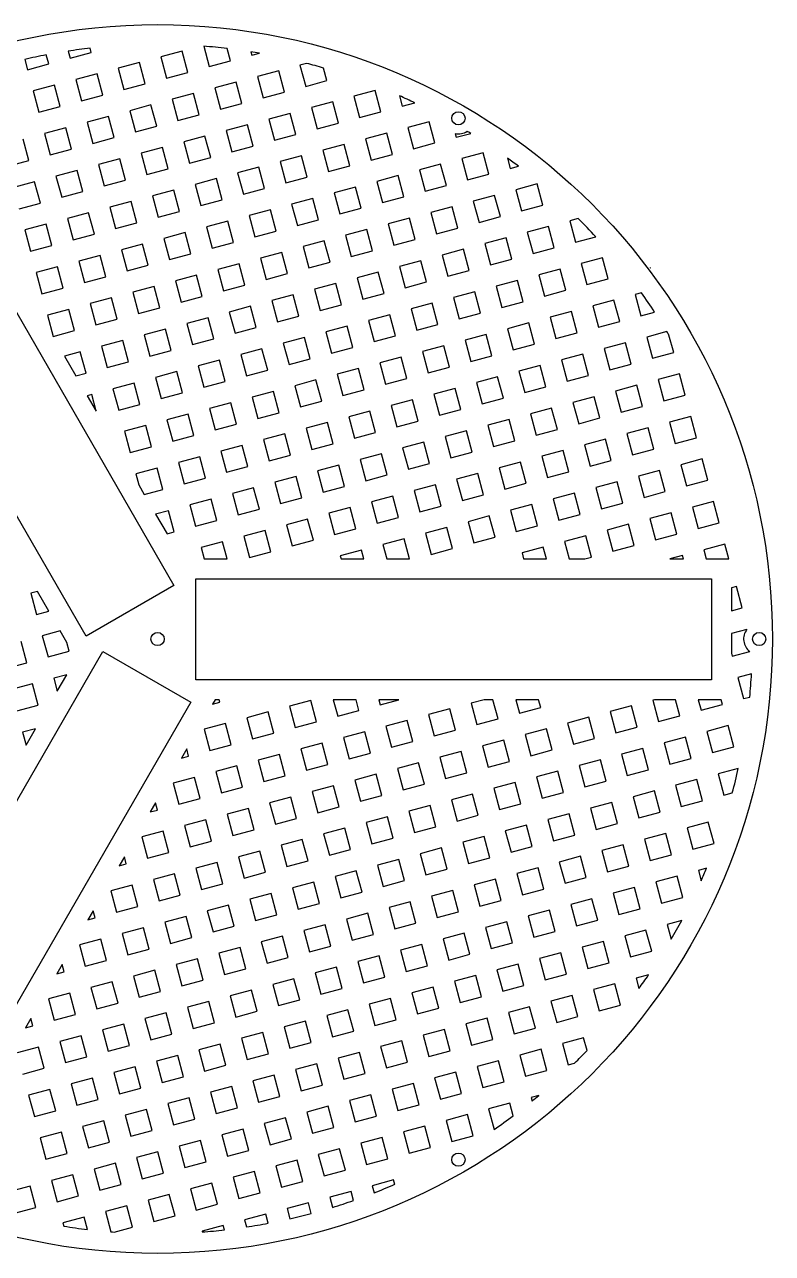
# Model space of a CAD drawing. Header units: millimetres. Extents: x 59 to 338, y 63 to 342.
# Drawn here: x 168.7 to 338.4, y 62.5 to 341.5 of the extents above; entities that cross this region are included whole.
import ezdxf

# ---------------------------------------------------------------- set-up
doc = ezdxf.new("R2010")
doc.units = ezdxf.units.MM
doc.header["$MEASUREMENT"] = 0

msp = doc.modelspace()

# ---------------------------------------------------------------- linework, layer by layer
for p, q in [((178.56, 335.47), (178.99, 333.85)), ((178.99, 333.85), (183.82, 335.15)), ((183.82, 335.15), (183.56, 336.13)), ((204.43, 335.49), (199.61, 334.2)), ((205.73, 330.66), (204.43, 335.49)), ((209.32, 336.6), (210.56, 331.96)), ((215.39, 333.25), (214.63, 336.08)), ((220.01, 335.34), (220.22, 334.55)), ((220.22, 334.55), (221.96, 335.01)), ((168.71, 333.59), (169.33, 331.26)), ((169.33, 331.26), (174.16, 332.56)), ((174.16, 332.56), (173.61, 334.62)), ((194.78, 332.9), (189.95, 331.61)), ((196.07, 328.08), (194.78, 332.9)), ((199.61, 334.2), (200.9, 329.37)), ((210.56, 331.96), (215.39, 333.25)), ((232.66, 332.7), (231.17, 332.3)), ((231.17, 332.3), (232.47, 327.47)), ((185.12, 330.32), (180.29, 329.02)), ((186.41, 325.49), (185.12, 330.32)), ((189.95, 331.61), (191.24, 326.78)), ((200.9, 329.37), (205.73, 330.66)), ((226.34, 331.01), (221.51, 329.72)), ((221.51, 329.72), (222.81, 324.89)), ((227.64, 326.18), (226.34, 331.01)), ((237.29, 328.77), (236.52, 331.64)), ((175.46, 327.73), (170.63, 326.43)), ((170.63, 326.43), (171.92, 321.6)), ((176.75, 322.9), (175.46, 327.73)), ((180.29, 329.02), (181.58, 324.19)), ((191.24, 326.78), (196.07, 328.08)), ((216.68, 328.42), (211.85, 327.13)), ((211.85, 327.13), (213.15, 322.3)), ((217.98, 323.59), (216.68, 328.42)), ((232.47, 327.47), (237.29, 328.77)), ((248.25, 326.53), (243.42, 325.23)), ((249.54, 321.7), (248.25, 326.53)), ((181.58, 324.19), (186.41, 325.49)), ((207.02, 325.83), (202.19, 324.54)), ((202.19, 324.54), (203.49, 319.71)), ((208.32, 321), (207.02, 325.83)), ((222.81, 324.89), (227.64, 326.18)), ((238.59, 323.94), (233.76, 322.64)), ((239.88, 319.11), (238.59, 323.94)), ((243.42, 325.23), (244.71, 320.4)), ((253.74, 325.34), (254.37, 322.99)), ((254.37, 322.99), (257.19, 323.75)), ((171.92, 321.6), (176.75, 322.9)), ((197.36, 323.25), (192.53, 321.95)), ((192.53, 321.95), (193.83, 317.12)), ((198.66, 318.42), (197.36, 323.25)), ((203.49, 319.71), (208.32, 321)), ((213.15, 322.3), (217.98, 323.59)), ((228.93, 321.35), (224.1, 320.06)), ((230.22, 316.52), (228.93, 321.35)), ((233.76, 322.64), (235.05, 317.82)), ((244.71, 320.4), (249.54, 321.7)), ((178.05, 318.07), (173.22, 316.78)), ((179.34, 313.24), (178.05, 318.07)), ((187.7, 320.66), (182.87, 319.36)), ((182.87, 319.36), (184.17, 314.53)), ((189, 315.83), (187.7, 320.66)), ((193.83, 317.12), (198.66, 318.42)), ((219.27, 318.76), (214.44, 317.47)), ((220.56, 313.93), (219.27, 318.76)), ((224.1, 320.06), (225.39, 315.23)), ((235.05, 317.82), (239.88, 319.11)), ((260.5, 319.46), (255.67, 318.16)), ((255.67, 318.16), (256.96, 313.33)), ((261.79, 314.63), (260.5, 319.46)), ((144.06, 315.52), (202.58, 214.15)), ((169.68, 310.65), (168.39, 315.48)), ((173.22, 316.78), (174.51, 311.95)), ((184.17, 314.53), (189, 315.83)), ((209.61, 316.17), (204.78, 314.88)), ((210.91, 311.34), (209.61, 316.17)), ((214.44, 317.47), (215.73, 312.64)), ((225.39, 315.23), (230.22, 316.52)), ((250.84, 316.87), (246.01, 315.57)), ((246.01, 315.57), (247.3, 310.74)), ((252.13, 312.04), (250.84, 316.87)), ((266.4, 316.75), (266.62, 315.92)), ((266.62, 315.92), (269.9, 316.8)), ((174.51, 311.95), (179.34, 313.24)), ((199.95, 313.59), (195.12, 312.29)), ((201.25, 308.76), (199.95, 313.59)), ((204.78, 314.88), (206.08, 310.05)), ((215.73, 312.64), (220.56, 313.93)), ((241.18, 314.28), (236.35, 312.99)), ((236.35, 312.99), (237.64, 308.16)), ((242.47, 309.45), (241.18, 314.28)), ((256.96, 313.33), (261.79, 314.63)), ((164.85, 309.36), (169.68, 310.65)), ((190.29, 311), (185.46, 309.7)), ((185.46, 309.7), (186.76, 304.87)), ((191.59, 306.17), (190.29, 311)), ((195.12, 312.29), (196.42, 307.46)), ((206.08, 310.05), (210.91, 311.34)), ((231.52, 311.69), (226.69, 310.4)), ((226.69, 310.4), (227.98, 305.57)), ((232.81, 306.86), (231.52, 311.69)), ((247.3, 310.74), (252.13, 312.04)), ((263.08, 309.8), (258.25, 308.5)), ((264.38, 304.97), (263.08, 309.8)), ((272.74, 312.39), (267.91, 311.09)), ((267.91, 311.09), (269.21, 306.26)), ((274.04, 307.56), (272.74, 312.39)), ((278.24, 311.2), (278.87, 308.85)), ((180.63, 308.41), (175.8, 307.12)), ((175.8, 307.12), (177.1, 302.29)), ((181.93, 303.58), (180.63, 308.41)), ((196.42, 307.46), (201.25, 308.76)), ((221.86, 309.1), (217.03, 307.81)), ((217.03, 307.81), (218.32, 302.98)), ((223.15, 304.27), (221.86, 309.1)), ((237.64, 308.16), (242.47, 309.45)), ((253.42, 307.21), (248.6, 305.91)), ((254.72, 302.38), (253.42, 307.21)), ((258.25, 308.5), (259.55, 303.67)), ((269.21, 306.26), (274.04, 307.56)), ((278.87, 308.85), (280.72, 309.35)), ((170.97, 305.82), (166.14, 304.53)), ((172.27, 300.99), (170.97, 305.82)), ((186.76, 304.87), (191.59, 306.17)), ((212.2, 306.52), (207.37, 305.22)), ((207.37, 305.22), (208.66, 300.39)), ((213.49, 301.69), (212.2, 306.52)), ((218.32, 302.98), (223.15, 304.27)), ((227.98, 305.57), (232.81, 306.86)), ((243.77, 304.62), (238.94, 303.33)), ((245.06, 299.79), (243.77, 304.62)), ((248.6, 305.91), (249.89, 301.08)), ((259.55, 303.67), (264.38, 304.97)), ((284.99, 305.31), (280.16, 304.02)), ((286.28, 300.48), (284.99, 305.31)), ((182.66, 202.65), (124.14, 304.02)), ((177.1, 302.29), (181.93, 303.58)), ((192.88, 301.34), (188.05, 300.04)), ((194.17, 296.51), (192.88, 301.34)), ((202.54, 303.93), (197.71, 302.63)), ((197.71, 302.63), (199, 297.8)), ((203.83, 299.1), (202.54, 303.93)), ((208.66, 300.39), (213.49, 301.69)), ((234.11, 302.03), (229.28, 300.74)), ((235.4, 297.2), (234.11, 302.03)), ((238.94, 303.33), (240.23, 298.5)), ((249.89, 301.08), (254.72, 302.38)), ((275.33, 302.73), (270.5, 301.43)), ((270.5, 301.43), (271.8, 296.6)), ((276.63, 297.9), (275.33, 302.73)), ((280.16, 304.02), (281.46, 299.19)), ((167.44, 299.7), (172.27, 300.99)), ((183.22, 298.75), (178.39, 297.46)), ((184.52, 293.92), (183.22, 298.75)), ((188.05, 300.04), (189.35, 295.22)), ((199, 297.8), (203.83, 299.1)), ((224.45, 299.44), (219.62, 298.15)), ((225.74, 294.61), (224.45, 299.44)), ((229.28, 300.74), (230.57, 295.91)), ((240.23, 298.5), (245.06, 299.79)), ((265.67, 300.14), (260.84, 298.84)), ((260.84, 298.84), (262.14, 294.01)), ((266.97, 295.31), (265.67, 300.14)), ((281.46, 299.19), (286.28, 300.48)), ((173.56, 296.16), (168.73, 294.87)), ((174.86, 291.33), (173.56, 296.16)), ((178.39, 297.46), (179.69, 292.63)), ((189.35, 295.22), (194.17, 296.51)), ((214.79, 296.86), (209.96, 295.56)), ((216.08, 292.03), (214.79, 296.86)), ((219.62, 298.15), (220.91, 293.32)), ((230.57, 295.91), (235.4, 297.2)), ((256.01, 297.55), (251.18, 296.26)), ((251.18, 296.26), (252.48, 291.43)), ((257.31, 292.72), (256.01, 297.55)), ((271.8, 296.6), (276.63, 297.9)), ((294.32, 297.46), (292.41, 296.95)), ((292.41, 296.95), (293.7, 292.12)), ((168.73, 294.87), (170.03, 290.04)), ((179.69, 292.63), (184.52, 293.92)), ((205.13, 294.27), (200.3, 292.97)), ((200.3, 292.97), (201.59, 288.14)), ((206.42, 289.44), (205.13, 294.27)), ((209.96, 295.56), (211.25, 290.73)), ((220.91, 293.32), (225.74, 294.61)), ((246.35, 294.96), (241.52, 293.67)), ((241.52, 293.67), (242.82, 288.84)), ((247.65, 290.13), (246.35, 294.96)), ((262.14, 294.01), (266.97, 295.31)), ((277.92, 293.07), (273.09, 291.77)), ((279.21, 288.24), (277.92, 293.07)), ((287.58, 295.65), (282.75, 294.36)), ((282.75, 294.36), (284.04, 289.53)), ((288.87, 290.83), (287.58, 295.65)), ((293.7, 292.12), (298.27, 293.34)), ((170.03, 290.04), (174.86, 291.33)), ((195.47, 291.68), (190.64, 290.39)), ((190.64, 290.39), (191.93, 285.56)), ((196.76, 286.85), (195.47, 291.68)), ((211.25, 290.73), (216.08, 292.03)), ((236.69, 292.37), (231.86, 291.08)), ((231.86, 291.08), (233.16, 286.25)), ((237.99, 287.54), (236.69, 292.37)), ((252.48, 291.43), (257.31, 292.72)), ((268.26, 290.48), (263.43, 289.18)), ((269.55, 285.65), (268.26, 290.48)), ((273.09, 291.77), (274.38, 286.94)), ((284.04, 289.53), (288.87, 290.83)), ((185.81, 289.09), (180.98, 287.8)), ((180.98, 287.8), (182.27, 282.97)), ((187.1, 284.26), (185.81, 289.09)), ((201.59, 288.14), (206.42, 289.44)), ((227.04, 289.78), (222.21, 288.49)), ((222.21, 288.49), (223.5, 283.66)), ((228.33, 284.96), (227.04, 289.78)), ((233.16, 286.25), (237.99, 287.54)), ((242.82, 288.84), (247.65, 290.13)), ((258.6, 287.89), (253.77, 286.6)), ((259.9, 283.06), (258.6, 287.89)), ((263.43, 289.18), (264.72, 284.35)), ((274.38, 286.94), (279.21, 288.24)), ((299.83, 288.58), (295, 287.29)), ((301.12, 283.75), (299.83, 288.58)), ((176.15, 286.5), (171.32, 285.21)), ((171.32, 285.21), (172.62, 280.38)), ((177.44, 281.67), (176.15, 286.5)), ((191.93, 285.56), (196.76, 286.85)), ((207.72, 284.61), (202.89, 283.31)), ((209.01, 279.78), (207.72, 284.61)), ((217.38, 287.2), (212.55, 285.9)), ((212.55, 285.9), (213.84, 281.07)), ((218.67, 282.37), (217.38, 287.2)), ((223.5, 283.66), (228.33, 284.96)), ((248.94, 285.3), (244.11, 284.01)), ((250.24, 280.47), (248.94, 285.3)), ((253.77, 286.6), (255.07, 281.77)), ((264.72, 284.35), (269.55, 285.65)), ((290.17, 286), (285.34, 284.7)), ((285.34, 284.7), (286.63, 279.87)), ((291.46, 281.17), (290.17, 286)), ((295, 287.29), (296.29, 282.46)), ((310.63, 286.3), (310.78, 286.34)), ((182.27, 282.97), (187.1, 284.26)), ((198.06, 282.02), (193.23, 280.73)), ((199.35, 277.19), (198.06, 282.02)), ((202.89, 283.31), (204.18, 278.48)), ((213.84, 281.07), (218.67, 282.37)), ((239.28, 282.71), (234.45, 281.42)), ((240.58, 277.88), (239.28, 282.71)), ((244.11, 284.01), (245.41, 279.18)), ((255.07, 281.77), (259.9, 283.06)), ((280.51, 283.41), (275.68, 282.11)), ((275.68, 282.11), (276.97, 277.28)), ((281.8, 278.58), (280.51, 283.41)), ((296.29, 282.46), (301.12, 283.75)), ((172.62, 280.38), (177.44, 281.67)), ((188.4, 279.43), (183.57, 278.14)), ((189.69, 274.6), (188.4, 279.43)), ((193.23, 280.73), (194.52, 275.9)), ((204.18, 278.48), (209.01, 279.78)), ((229.62, 280.13), (224.79, 278.83)), ((230.92, 275.3), (229.62, 280.13)), ((234.45, 281.42), (235.75, 276.59)), ((245.41, 279.18), (250.24, 280.47)), ((270.85, 280.82), (266.02, 279.53)), ((266.02, 279.53), (267.31, 274.7)), ((272.14, 275.99), (270.85, 280.82)), ((286.63, 279.87), (291.46, 281.17)), ((308.63, 280.59), (307.24, 280.22)), ((307.24, 280.22), (308.54, 275.39)), ((178.74, 276.84), (173.91, 275.55)), ((180.03, 272.01), (178.74, 276.84)), ((183.57, 278.14), (184.86, 273.31)), ((194.52, 275.9), (199.35, 277.19)), ((219.96, 277.54), (215.13, 276.24)), ((215.13, 276.24), (216.43, 271.41)), ((221.26, 272.71), (219.96, 277.54)), ((224.79, 278.83), (226.09, 274)), ((235.75, 276.59), (240.58, 277.88)), ((261.19, 278.23), (256.36, 276.94)), ((256.36, 276.94), (257.65, 272.11)), ((262.48, 273.4), (261.19, 278.23)), ((276.97, 277.28), (281.8, 278.58)), ((292.76, 276.34), (287.93, 275.04)), ((294.05, 271.51), (292.76, 276.34)), ((302.41, 278.92), (297.58, 277.63)), ((297.58, 277.63), (298.88, 272.8)), ((303.71, 274.09), (302.41, 278.92)), ((308.54, 275.39), (311.63, 276.22)), ((173.91, 275.55), (175.2, 270.72)), ((184.86, 273.31), (189.69, 274.6)), ((210.3, 274.95), (205.48, 273.66)), ((205.48, 273.66), (206.77, 268.83)), ((211.6, 270.12), (210.3, 274.95)), ((226.09, 274), (230.92, 275.3)), ((251.53, 275.64), (246.7, 274.35)), ((246.7, 274.35), (247.99, 269.52)), ((252.82, 270.81), (251.53, 275.64)), ((267.31, 274.7), (272.14, 275.99)), ((283.1, 273.75), (278.27, 272.45)), ((284.39, 268.92), (283.1, 273.75)), ((287.93, 275.04), (289.22, 270.21)), ((298.88, 272.8), (303.71, 274.09)), ((175.2, 270.72), (180.03, 272.01)), ((200.65, 272.36), (195.82, 271.07)), ((195.82, 271.07), (197.11, 266.24)), ((201.94, 267.53), (200.65, 272.36)), ((216.43, 271.41), (221.26, 272.71)), ((241.87, 273.05), (237.04, 271.76)), ((237.04, 271.76), (238.34, 266.93)), ((243.16, 268.22), (241.87, 273.05)), ((247.99, 269.52), (252.82, 270.81)), ((257.65, 272.11), (262.48, 273.4)), ((273.44, 271.16), (268.61, 269.87)), ((274.73, 266.33), (273.44, 271.16)), ((278.27, 272.45), (279.56, 267.62)), ((289.22, 270.21), (294.05, 271.51)), ((314.42, 271.79), (309.83, 270.56)), ((315.96, 267.02), (314.89, 271.01)), ((190.99, 269.77), (186.16, 268.48)), ((186.16, 268.48), (187.45, 263.65)), ((192.28, 264.94), (190.99, 269.77)), ((206.77, 268.83), (211.6, 270.12)), ((222.55, 267.88), (217.72, 266.58)), ((223.85, 263.05), (222.55, 267.88)), ((232.21, 270.47), (227.38, 269.17)), ((227.38, 269.17), (228.68, 264.34)), ((233.51, 265.64), (232.21, 270.47)), ((238.34, 266.93), (243.16, 268.22)), ((263.78, 268.57), (258.95, 267.28)), ((265.07, 263.74), (263.78, 268.57)), ((268.61, 269.87), (269.9, 265.04)), ((279.56, 267.62), (284.39, 268.92)), ((305, 269.27), (300.17, 267.97)), ((300.17, 267.97), (301.47, 263.14)), ((306.3, 264.44), (305, 269.27)), ((309.83, 270.56), (311.13, 265.73)), ((181.33, 267.18), (177.72, 266.22)), ((177.72, 266.22), (180.31, 261.73)), ((182.62, 262.36), (181.33, 267.18)), ((197.11, 266.24), (201.94, 267.53)), ((212.89, 265.29), (208.06, 264)), ((214.19, 260.46), (212.89, 265.29)), ((217.72, 266.58), (219.02, 261.75)), ((228.68, 264.34), (233.51, 265.64)), ((254.12, 265.98), (249.29, 264.69)), ((255.41, 261.15), (254.12, 265.98)), ((258.95, 267.28), (260.24, 262.45)), ((269.9, 265.04), (274.73, 266.33)), ((295.34, 266.68), (290.51, 265.38)), ((290.51, 265.38), (291.81, 260.55)), ((296.64, 261.85), (295.34, 266.68)), ((311.13, 265.73), (315.96, 267.02)), ((180.31, 261.73), (182.62, 262.36)), ((187.45, 263.65), (192.28, 264.94)), ((203.23, 262.7), (198.4, 261.41)), ((204.53, 257.87), (203.23, 262.7)), ((208.06, 264), (209.36, 259.17)), ((219.02, 261.75), (223.85, 263.05)), ((244.46, 263.4), (239.63, 262.1)), ((245.75, 258.57), (244.46, 263.4)), ((249.29, 264.69), (250.58, 259.86)), ((260.24, 262.45), (265.07, 263.74)), ((285.68, 264.09), (280.85, 262.79)), ((280.85, 262.79), (282.15, 257.97)), ((286.98, 259.26), (285.68, 264.09)), ((301.47, 263.14), (306.3, 264.44)), ((193.57, 260.11), (188.74, 258.82)), ((194.87, 255.28), (193.57, 260.11)), ((198.4, 261.41), (199.7, 256.58)), ((209.36, 259.17), (214.19, 260.46)), ((234.8, 260.81), (229.97, 259.51)), ((229.97, 259.51), (231.26, 254.68)), ((236.09, 255.98), (234.8, 260.81)), ((239.63, 262.1), (240.92, 257.27)), ((250.58, 259.86), (255.41, 261.15)), ((276.02, 261.5), (271.2, 260.21)), ((271.2, 260.21), (272.49, 255.38)), ((277.32, 256.67), (276.02, 261.5)), ((291.81, 260.55), (296.64, 261.85)), ((307.59, 259.61), (302.76, 258.31)), ((308.88, 254.78), (307.59, 259.61)), ((317.25, 262.19), (312.42, 260.9)), ((312.42, 260.9), (313.71, 256.07)), ((318.54, 257.36), (317.25, 262.19)), ((183.92, 257.53), (182.89, 257.25)), ((182.89, 257.25), (184.94, 253.71)), ((184.94, 253.71), (183.92, 257.53)), ((188.74, 258.82), (190.04, 253.99)), ((199.7, 256.58), (204.53, 257.87)), ((225.14, 258.22), (220.31, 256.92)), ((220.31, 256.92), (221.6, 252.1)), ((226.43, 253.39), (225.14, 258.22)), ((240.92, 257.27), (245.75, 258.57)), ((266.37, 258.91), (261.54, 257.62)), ((261.54, 257.62), (262.83, 252.79)), ((267.66, 254.08), (266.37, 258.91)), ((282.15, 257.97), (286.98, 259.26)), ((297.93, 257.02), (293.1, 255.72)), ((299.23, 252.19), (297.93, 257.02)), ((302.76, 258.31), (304.06, 253.48)), ((313.71, 256.07), (318.54, 257.36)), ((190.04, 253.99), (194.87, 255.28)), ((215.48, 255.63), (210.65, 254.34)), ((210.65, 254.34), (211.95, 249.51)), ((216.78, 250.8), (215.48, 255.63)), ((231.26, 254.68), (236.09, 255.98)), ((256.71, 256.32), (251.88, 255.03)), ((251.88, 255.03), (253.17, 250.2)), ((258, 251.49), (256.71, 256.32)), ((262.83, 252.79), (267.66, 254.08)), ((272.49, 255.38), (277.32, 256.67)), ((288.27, 254.43), (283.44, 253.14)), ((289.57, 249.6), (288.27, 254.43)), ((293.1, 255.72), (294.4, 250.89)), ((304.06, 253.48), (308.88, 254.78)), ((205.82, 253.04), (200.99, 251.75)), ((200.99, 251.75), (202.29, 246.92)), ((207.12, 248.21), (205.82, 253.04)), ((221.6, 252.1), (226.43, 253.39)), ((237.39, 251.15), (232.56, 249.85)), ((238.68, 246.32), (237.39, 251.15)), ((247.05, 253.74), (242.22, 252.44)), ((242.22, 252.44), (243.51, 247.61)), ((248.34, 248.91), (247.05, 253.74)), ((253.17, 250.2), (258, 251.49)), ((278.61, 251.84), (273.78, 250.55)), ((279.91, 247.01), (278.61, 251.84)), ((283.44, 253.14), (284.74, 248.31)), ((294.4, 250.89), (299.23, 252.19)), ((319.84, 252.53), (315.01, 251.24)), ((315.01, 251.24), (316.3, 246.41)), ((321.13, 247.71), (319.84, 252.53)), ((196.16, 250.45), (191.33, 249.16)), ((191.33, 249.16), (192.63, 244.33)), ((197.46, 245.62), (196.16, 250.45)), ((211.95, 249.51), (216.78, 250.8)), ((227.73, 248.56), (222.9, 247.27)), ((229.02, 243.73), (227.73, 248.56)), ((232.56, 249.85), (233.85, 245.02)), ((243.51, 247.61), (248.34, 248.91)), ((268.95, 249.25), (264.12, 247.96)), ((270.25, 244.42), (268.95, 249.25)), ((273.78, 250.55), (275.08, 245.72)), ((284.74, 248.31), (289.57, 249.6)), ((310.18, 249.95), (305.35, 248.65)), ((305.35, 248.65), (306.64, 243.82)), ((311.47, 245.12), (310.18, 249.95)), ((192.63, 244.33), (197.46, 245.62)), ((202.29, 246.92), (207.12, 248.21)), ((218.07, 245.97), (213.24, 244.68)), ((219.36, 241.14), (218.07, 245.97)), ((222.9, 247.27), (224.19, 242.44)), ((233.85, 245.02), (238.68, 246.32)), ((259.29, 246.66), (254.46, 245.37)), ((260.59, 241.84), (259.29, 246.66)), ((264.12, 247.96), (265.42, 243.13)), ((275.08, 245.72), (279.91, 247.01)), ((300.52, 247.36), (295.69, 246.06)), ((295.69, 246.06), (296.98, 241.23)), ((301.81, 242.53), (300.52, 247.36)), ((316.3, 246.41), (321.13, 247.71)), ((208.41, 243.38), (203.58, 242.09)), ((209.7, 238.55), (208.41, 243.38)), ((213.24, 244.68), (214.53, 239.85)), ((224.19, 242.44), (229.02, 243.73)), ((249.64, 244.08), (244.81, 242.78)), ((244.81, 242.78), (246.1, 237.95)), ((250.93, 239.25), (249.64, 244.08)), ((254.46, 245.37), (255.76, 240.54)), ((265.42, 243.13), (270.25, 244.42)), ((290.86, 244.77), (286.03, 243.48)), ((286.03, 243.48), (287.32, 238.65)), ((292.15, 239.94), (290.86, 244.77)), ((306.64, 243.82), (311.47, 245.12)), ((322.43, 242.88), (317.6, 241.58)), ((323.72, 238.05), (322.43, 242.88)), ((198.75, 240.8), (193.92, 239.5)), ((200.04, 235.97), (198.75, 240.8)), ((203.58, 242.09), (204.87, 237.26)), ((214.53, 239.85), (219.36, 241.14)), ((239.98, 241.49), (235.15, 240.19)), ((235.15, 240.19), (236.44, 235.36)), ((241.27, 236.66), (239.98, 241.49)), ((255.76, 240.54), (260.59, 241.84)), ((281.2, 242.18), (276.37, 240.89)), ((276.37, 240.89), (277.67, 236.06)), ((282.5, 237.35), (281.2, 242.18)), ((287.32, 238.65), (292.15, 239.94)), ((296.98, 241.23), (301.81, 242.53)), ((312.77, 240.29), (307.94, 238.99)), ((314.06, 235.46), (312.77, 240.29)), ((317.6, 241.58), (318.89, 236.75)), ((193.92, 239.5), (194.6, 236.98)), ((204.87, 237.26), (209.7, 238.55)), ((230.32, 238.9), (225.49, 237.61)), ((225.49, 237.61), (226.78, 232.78)), ((231.61, 234.07), (230.32, 238.9)), ((246.1, 237.95), (250.93, 239.25)), ((271.54, 239.59), (266.71, 238.3)), ((266.71, 238.3), (268.01, 233.47)), ((272.84, 234.76), (271.54, 239.59)), ((277.67, 236.06), (282.5, 237.35)), ((303.11, 237.7), (298.28, 236.41)), ((304.4, 232.87), (303.11, 237.7)), ((307.94, 238.99), (309.23, 234.16)), ((318.89, 236.75), (323.72, 238.05)), ((194.6, 236.98), (195.83, 234.84)), ((195.83, 234.84), (200.04, 235.97)), ((220.66, 236.31), (215.83, 235.02)), ((215.83, 235.02), (217.12, 230.19)), ((221.95, 231.48), (220.66, 236.31)), ((236.44, 235.36), (241.27, 236.66)), ((252.22, 234.42), (247.39, 233.12)), ((253.52, 229.59), (252.22, 234.42)), ((261.88, 237.01), (257.05, 235.71)), ((257.05, 235.71), (258.35, 230.88)), ((263.18, 232.18), (261.88, 237.01)), ((268.01, 233.47), (272.84, 234.76)), ((293.45, 235.11), (288.62, 233.82)), ((294.74, 230.28), (293.45, 235.11)), ((298.28, 236.41), (299.57, 231.58)), ((309.23, 234.16), (314.06, 235.46)), ((211, 233.72), (206.17, 232.43)), ((206.17, 232.43), (207.46, 227.6)), ((212.29, 228.89), (211, 233.72)), ((226.78, 232.78), (231.61, 234.07)), ((242.56, 231.83), (237.73, 230.54)), ((243.86, 227), (242.56, 231.83)), ((247.39, 233.12), (248.69, 228.29)), ((258.35, 230.88), (263.18, 232.18)), ((283.79, 232.52), (278.96, 231.23)), ((285.08, 227.69), (283.79, 232.52)), ((288.62, 233.82), (289.91, 228.99)), ((299.57, 231.58), (304.4, 232.87)), ((325.01, 233.22), (320.19, 231.92)), ((320.19, 231.92), (321.48, 227.09)), ((326.31, 228.39), (325.01, 233.22)), ((201.34, 231.14), (198.42, 230.35)), ((198.42, 230.35), (201.01, 225.87)), ((202.63, 226.31), (201.34, 231.14)), ((207.46, 227.6), (212.29, 228.89)), ((217.12, 230.19), (221.95, 231.48)), ((232.9, 229.24), (228.08, 227.95)), ((234.2, 224.41), (232.9, 229.24)), ((237.73, 230.54), (239.03, 225.71)), ((248.69, 228.29), (253.52, 229.59)), ((274.13, 229.93), (269.3, 228.64)), ((275.42, 225.11), (274.13, 229.93)), ((278.96, 231.23), (280.25, 226.4)), ((289.91, 228.99), (294.74, 230.28)), ((315.36, 230.63), (310.53, 229.33)), ((310.53, 229.33), (311.82, 224.5)), ((316.65, 225.8), (315.36, 230.63)), ((201.01, 225.87), (202.63, 226.31)), ((223.25, 226.65), (218.42, 225.36)), ((224.54, 221.82), (223.25, 226.65)), ((228.08, 227.95), (229.37, 223.12)), ((239.03, 225.71), (243.86, 227)), ((264.47, 227.35), (259.64, 226.05)), ((259.64, 226.05), (260.94, 221.22)), ((265.76, 222.52), (264.47, 227.35)), ((269.3, 228.64), (270.59, 223.81)), ((280.25, 226.4), (285.08, 227.69)), ((305.7, 228.04), (300.87, 226.75)), ((300.87, 226.75), (302.16, 221.92)), ((306.99, 223.21), (305.7, 228.04)), ((321.48, 227.09), (326.31, 228.39)), ((213.59, 224.06), (208.76, 222.77)), ((214.62, 220.2), (213.59, 224.06)), ((218.42, 225.36), (219.71, 220.53)), ((229.37, 223.12), (234.2, 224.41)), ((254.81, 224.76), (249.98, 223.46)), ((249.98, 223.46), (250.86, 220.2)), ((256.03, 220.2), (254.81, 224.76)), ((270.59, 223.81), (275.42, 225.11)), ((296.04, 225.45), (291.21, 224.16)), ((291.21, 224.16), (292.27, 220.2)), ((297.33, 220.62), (296.04, 225.45)), ((302.16, 221.92), (306.99, 223.21)), ((311.82, 224.5), (316.65, 225.8)), ((327.6, 223.56), (322.77, 222.26)), ((328.5, 220.2), (327.6, 223.56)), ((208.76, 222.77), (209.44, 220.2)), ((219.71, 220.53), (224.54, 221.82)), ((245.15, 222.17), (240.32, 220.88)), ((240.32, 220.88), (240.5, 220.2)), ((245.68, 220.2), (245.15, 222.17)), ((260.94, 221.22), (265.76, 222.52)), ((286.38, 222.86), (281.55, 221.57)), ((281.55, 221.57), (281.91, 220.2)), ((287.09, 220.2), (286.38, 222.86)), ((295.77, 220.2), (297.33, 220.62)), ((317.94, 220.97), (315.09, 220.2)), ((318.15, 220.2), (317.94, 220.97)), ((322.77, 222.26), (323.32, 220.2)), ((209.44, 220.2), (214.62, 220.2)), ((240.5, 220.2), (245.68, 220.2)), ((250.86, 220.2), (256.03, 220.2)), ((281.91, 220.2), (287.09, 220.2)), ((292.27, 220.2), (295.77, 220.2)), ((315.09, 220.2), (318.15, 220.2)), ((323.32, 220.2), (328.5, 220.2)), ((207.52, 215.7), (324.57, 215.7)), ((207.52, 192.7), (207.52, 215.7)), ((324.57, 215.7), (324.57, 192.7)), ((171.6, 212.81), (170.12, 212.42)), ((170.12, 212.42), (171.41, 207.59)), ((174.19, 208.33), (171.6, 212.81)), ((202.58, 214.15), (182.66, 202.65)), ((330.19, 213.9), (329.07, 213.6)), ((329.07, 213.6), (329.07, 208.42)), ((331.49, 209.07), (330.19, 213.9)), ((171.41, 207.59), (174.19, 208.33)), ((329.07, 208.42), (331.49, 209.07)), ((176.78, 203.85), (172.71, 202.76)), ((178.3, 201.21), (176.78, 203.85)), ((332.58, 204.19), (329.07, 203.24)), ((169.17, 196.63), (167.88, 201.46)), ((172.71, 202.76), (174, 197.93)), ((178.83, 199.22), (178.3, 201.21)), ((329.07, 203.24), (329.07, 198.78)), ((127.95, 97.79), (186.47, 199.15)), ((174, 197.93), (178.83, 199.22)), ((186.47, 199.15), (206.39, 187.65)), ((329.07, 198.78), (329.24, 198.11)), ((329.24, 198.11), (333.24, 199.19)), ((164.34, 195.34), (169.17, 196.63)), ((178.24, 193.89), (175.3, 193.1)), ((175.3, 193.1), (176.08, 190.16)), ((176.08, 190.16), (178.24, 193.89)), ((324.57, 192.7), (207.52, 192.7)), ((333.63, 194.11), (330.54, 193.29)), ((330.54, 193.29), (331.83, 188.46)), ((170.47, 191.81), (165.64, 190.51)), ((171.76, 186.98), (170.47, 191.81)), ((206.39, 187.65), (147.87, 86.29)), ((166.93, 185.68), (171.76, 186.98)), ((211.9, 188.2), (211.34, 187.23)), ((211.34, 187.23), (212.99, 187.67)), ((212.84, 188.2), (211.9, 188.2)), ((212.99, 187.67), (212.84, 188.2)), ((233.6, 188.02), (228.77, 186.72)), ((234.89, 183.19), (233.6, 188.02)), ((238.72, 188.2), (239.72, 184.48)), ((243.9, 188.2), (238.72, 188.2)), ((244.55, 185.77), (243.9, 188.2)), ((249.08, 188.2), (249.38, 187.07)), ((253.62, 188.2), (249.08, 188.2)), ((249.38, 187.07), (253.62, 188.2)), ((272.94, 188.2), (269.99, 187.42)), ((269.99, 187.42), (271.29, 182.59)), ((274.96, 188.2), (272.94, 188.2)), ((276.12, 183.88), (274.96, 188.2)), ((280.14, 188.2), (280.95, 185.17)), ((285.31, 188.2), (280.14, 188.2)), ((285.78, 186.47), (285.31, 188.2)), ((311.57, 188.2), (311.22, 188.11)), ((311.22, 188.11), (312.51, 183.28)), ((316.37, 188.2), (311.57, 188.2)), ((317.34, 184.57), (316.37, 188.2)), ((321.55, 188.2), (322.17, 185.87)), ((326.72, 188.2), (321.55, 188.2)), ((322.17, 185.87), (327, 187.16)), ((327, 187.16), (326.72, 188.2)), ((331.83, 188.46), (333.21, 188.83)), ((223.94, 185.43), (219.11, 184.13)), ((225.23, 180.6), (223.94, 185.43)), ((228.77, 186.72), (230.06, 181.89)), ((239.72, 184.48), (244.55, 185.77)), ((265.16, 186.12), (260.33, 184.83)), ((260.33, 184.83), (261.63, 180)), ((266.46, 181.29), (265.16, 186.12)), ((280.95, 185.17), (285.78, 186.47)), ((296.73, 184.23), (291.9, 182.93)), ((298.02, 179.4), (296.73, 184.23)), ((306.39, 186.81), (301.56, 185.52)), ((301.56, 185.52), (302.85, 180.69)), ((307.68, 181.99), (306.39, 186.81)), ((312.51, 183.28), (317.34, 184.57)), ((171.16, 181.64), (168.23, 180.85)), ((169.01, 177.91), (171.16, 181.64)), ((214.28, 182.84), (209.45, 181.55)), ((209.45, 181.55), (210.74, 176.72)), ((215.57, 178.01), (214.28, 182.84)), ((219.11, 184.13), (220.4, 179.3)), ((230.06, 181.89), (234.89, 183.19)), ((255.51, 183.53), (250.68, 182.24)), ((250.68, 182.24), (251.97, 177.41)), ((256.8, 178.7), (255.51, 183.53)), ((271.29, 182.59), (276.12, 183.88)), ((287.07, 181.64), (282.24, 180.34)), ((288.37, 176.81), (287.07, 181.64)), ((291.9, 182.93), (293.19, 178.1)), ((302.85, 180.69), (307.68, 181.99)), ((328.3, 182.33), (323.47, 181.04)), ((329.59, 177.5), (328.3, 182.33)), ((168.23, 180.85), (169.01, 177.91)), ((220.4, 179.3), (225.23, 180.6)), ((245.85, 180.94), (241.02, 179.65)), ((241.02, 179.65), (242.31, 174.82)), ((247.14, 176.12), (245.85, 180.94)), ((251.97, 177.41), (256.8, 178.7)), ((261.63, 180), (266.46, 181.29)), ((277.41, 179.05), (272.58, 177.76)), ((278.71, 174.22), (277.41, 179.05)), ((282.24, 180.34), (283.54, 175.51)), ((293.19, 178.1), (298.02, 179.4)), ((318.64, 179.74), (313.81, 178.45)), ((319.93, 174.91), (318.64, 179.74)), ((323.47, 181.04), (324.76, 176.21)), ((205.47, 177.07), (204.27, 174.98)), ((205.91, 175.42), (205.47, 177.07)), ((210.74, 176.72), (215.57, 178.01)), ((236.19, 178.36), (231.36, 177.06)), ((231.36, 177.06), (232.65, 172.23)), ((237.48, 173.53), (236.19, 178.36)), ((242.31, 174.82), (247.14, 176.12)), ((267.75, 176.46), (262.92, 175.17)), ((269.05, 171.63), (267.75, 176.46)), ((272.58, 177.76), (273.88, 172.93)), ((283.54, 175.51), (288.37, 176.81)), ((308.98, 177.16), (304.15, 175.86)), ((304.15, 175.86), (305.44, 171.03)), ((310.27, 172.33), (308.98, 177.16)), ((313.81, 178.45), (315.1, 173.62)), ((324.76, 176.21), (329.59, 177.5)), ((204.27, 174.98), (205.91, 175.42)), ((216.87, 173.18), (212.04, 171.89)), ((218.16, 168.35), (216.87, 173.18)), ((226.53, 175.77), (221.7, 174.47)), ((221.7, 174.47), (222.99, 169.64)), ((227.82, 170.94), (226.53, 175.77)), ((232.65, 172.23), (237.48, 173.53)), ((258.09, 173.87), (253.26, 172.58)), ((259.39, 169.04), (258.09, 173.87)), ((262.92, 175.17), (264.22, 170.34)), ((273.88, 172.93), (278.71, 174.22)), ((299.32, 174.57), (294.49, 173.27)), ((294.49, 173.27), (295.78, 168.44)), ((300.61, 169.74), (299.32, 174.57)), ((315.1, 173.62), (319.93, 174.91)), ((207.21, 170.59), (202.38, 169.3)), ((208.5, 165.76), (207.21, 170.59)), ((212.04, 171.89), (213.33, 167.06)), ((222.99, 169.64), (227.82, 170.94)), ((248.43, 171.29), (243.6, 169.99)), ((249.73, 166.46), (248.43, 171.29)), ((253.26, 172.58), (254.56, 167.75)), ((264.22, 170.34), (269.05, 171.63)), ((289.66, 171.98), (284.83, 170.68)), ((284.83, 170.68), (286.12, 165.86)), ((290.95, 167.15), (289.66, 171.98)), ((305.44, 171.03), (310.27, 172.33)), ((330.62, 172.6), (326.05, 171.38)), ((326.05, 171.38), (327.35, 166.55)), ((202.38, 169.3), (203.67, 164.47)), ((213.33, 167.06), (218.16, 168.35)), ((238.77, 168.7), (233.95, 167.4)), ((233.95, 167.4), (235.24, 162.57)), ((240.07, 163.87), (238.77, 168.7)), ((243.6, 169.99), (244.9, 165.16)), ((254.56, 167.75), (259.39, 169.04)), ((280, 169.39), (275.17, 168.1)), ((275.17, 168.1), (276.46, 163.27)), ((281.29, 164.56), (280, 169.39)), ((295.78, 168.44), (300.61, 169.74)), ((311.57, 167.5), (306.74, 166.2)), ((312.86, 162.67), (311.57, 167.5)), ((321.23, 170.08), (316.4, 168.79)), ((316.4, 168.79), (317.69, 163.96)), ((322.52, 165.25), (321.23, 170.08)), ((198.4, 164.82), (197.2, 162.73)), ((198.84, 163.17), (198.4, 164.82)), ((203.67, 164.47), (208.5, 165.76)), ((229.12, 166.11), (224.29, 164.82)), ((224.29, 164.82), (225.58, 159.99)), ((230.41, 161.28), (229.12, 166.11)), ((244.9, 165.16), (249.73, 166.46)), ((270.34, 166.8), (265.51, 165.51)), ((265.51, 165.51), (266.81, 160.68)), ((271.63, 161.97), (270.34, 166.8)), ((286.12, 165.86), (290.95, 167.15)), ((301.91, 164.91), (297.08, 163.61)), ((303.2, 160.08), (301.91, 164.91)), ((306.74, 166.2), (308.03, 161.37)), ((317.69, 163.96), (322.52, 165.25)), ((327.35, 166.55), (329.26, 167.06)), ((197.2, 162.73), (198.84, 163.17)), ((219.46, 163.52), (214.63, 162.23)), ((214.63, 162.23), (215.92, 157.4)), ((220.75, 158.69), (219.46, 163.52)), ((235.24, 162.57), (240.07, 163.87)), ((260.68, 164.21), (255.85, 162.92)), ((255.85, 162.92), (257.15, 158.09)), ((261.98, 159.38), (260.68, 164.21)), ((266.81, 160.68), (271.63, 161.97)), ((276.46, 163.27), (281.29, 164.56)), ((292.25, 162.32), (287.42, 161.03)), ((293.54, 157.49), (292.25, 162.32)), ((297.08, 163.61), (298.37, 158.78)), ((308.03, 161.37), (312.86, 162.67)), ((209.8, 160.93), (204.97, 159.64)), ((204.97, 159.64), (206.26, 154.81)), ((211.09, 156.1), (209.8, 160.93)), ((225.58, 159.99), (230.41, 161.28)), ((241.36, 159.04), (236.53, 157.74)), ((242.66, 154.21), (241.36, 159.04)), ((251.02, 161.63), (246.19, 160.33)), ((246.19, 160.33), (247.49, 155.5)), ((252.32, 156.8), (251.02, 161.63)), ((257.15, 158.09), (261.98, 159.38)), ((282.59, 159.73), (277.76, 158.44)), ((283.88, 154.9), (282.59, 159.73)), ((287.42, 161.03), (288.71, 156.2)), ((298.37, 158.78), (303.2, 160.08)), ((323.81, 160.43), (318.98, 159.13)), ((318.98, 159.13), (320.28, 154.3)), ((325.11, 155.6), (323.81, 160.43)), ((200.14, 158.34), (195.31, 157.05)), ((195.31, 157.05), (196.6, 152.22)), ((201.43, 153.51), (200.14, 158.34)), ((215.92, 157.4), (220.75, 158.69)), ((231.7, 156.45), (226.87, 155.16)), ((233, 151.62), (231.7, 156.45)), ((236.53, 157.74), (237.83, 152.91)), ((247.49, 155.5), (252.32, 156.8)), ((272.93, 157.14), (268.1, 155.85)), ((274.22, 152.31), (272.93, 157.14)), ((277.76, 158.44), (279.05, 153.61)), ((288.71, 156.2), (293.54, 157.49)), ((314.15, 157.84), (309.32, 156.54)), ((309.32, 156.54), (310.62, 151.71)), ((315.45, 153.01), (314.15, 157.84)), ((196.6, 152.22), (201.43, 153.51)), ((206.26, 154.81), (211.09, 156.1)), ((222.04, 153.86), (217.21, 152.57)), ((223.34, 149.03), (222.04, 153.86)), ((226.87, 155.16), (228.17, 150.33)), ((237.83, 152.91), (242.66, 154.21)), ((263.27, 154.56), (258.44, 153.26)), ((264.56, 149.73), (263.27, 154.56)), ((268.1, 155.85), (269.39, 151.02)), ((279.05, 153.61), (283.88, 154.9)), ((304.49, 155.25), (299.67, 153.95)), ((299.67, 153.95), (300.96, 149.13)), ((305.79, 150.42), (304.49, 155.25)), ((320.28, 154.3), (325.11, 155.6)), ((191.33, 152.57), (190.13, 150.49)), ((190.13, 150.49), (191.77, 150.93)), ((191.77, 150.93), (191.33, 152.57)), ((212.39, 151.27), (207.56, 149.98)), ((213.68, 146.44), (212.39, 151.27)), ((217.21, 152.57), (218.51, 147.74)), ((228.17, 150.33), (233, 151.62)), ((253.61, 151.97), (248.78, 150.67)), ((248.78, 150.67), (250.07, 145.84)), ((254.9, 147.14), (253.61, 151.97)), ((258.44, 153.26), (259.73, 148.43)), ((269.39, 151.02), (274.22, 152.31)), ((294.84, 152.66), (290.01, 151.37)), ((290.01, 151.37), (291.3, 146.54)), ((296.13, 147.83), (294.84, 152.66)), ((310.62, 151.71), (315.45, 153.01)), ((202.73, 148.69), (197.9, 147.39)), ((204.02, 143.86), (202.73, 148.69)), ((207.56, 149.98), (208.85, 145.15)), ((218.51, 147.74), (223.34, 149.03)), ((243.95, 149.38), (239.12, 148.08)), ((239.12, 148.08), (240.42, 143.26)), ((245.25, 144.55), (243.95, 149.38)), ((259.73, 148.43), (264.56, 149.73)), ((285.18, 150.07), (280.35, 148.78)), ((280.35, 148.78), (281.64, 143.95)), ((286.47, 145.24), (285.18, 150.07)), ((300.96, 149.13), (305.79, 150.42)), ((316.74, 148.18), (311.91, 146.88)), ((318.04, 143.35), (316.74, 148.18)), ((323.42, 149.97), (321.57, 149.47)), ((321.57, 149.47), (322.2, 147.13)), ((193.07, 146.1), (188.24, 144.8)), ((194.36, 141.27), (193.07, 146.1)), ((197.9, 147.39), (199.19, 142.56)), ((208.85, 145.15), (213.68, 146.44)), ((234.29, 146.79), (229.46, 145.5)), ((229.46, 145.5), (230.76, 140.67)), ((235.59, 141.96), (234.29, 146.79)), ((250.07, 145.84), (254.9, 147.14)), ((275.52, 147.48), (270.69, 146.19)), ((270.69, 146.19), (271.98, 141.36)), ((276.81, 142.65), (275.52, 147.48)), ((281.64, 143.95), (286.47, 145.24)), ((291.3, 146.54), (296.13, 147.83)), ((307.08, 145.59), (302.25, 144.3)), ((308.38, 140.76), (307.08, 145.59)), ((311.91, 146.88), (313.21, 142.05)), ((188.24, 144.8), (189.53, 139.97)), ((199.19, 142.56), (204.02, 143.86)), ((224.63, 144.2), (219.8, 142.91)), ((219.8, 142.91), (221.1, 138.08)), ((225.93, 139.37), (224.63, 144.2)), ((240.42, 143.26), (245.25, 144.55)), ((256.2, 142.31), (251.37, 141.01)), ((257.49, 137.48), (256.2, 142.31)), ((265.86, 144.9), (261.03, 143.6)), ((261.03, 143.6), (262.32, 138.77)), ((267.15, 140.07), (265.86, 144.9)), ((271.98, 141.36), (276.81, 142.65)), ((297.42, 143), (292.59, 141.71)), ((298.72, 138.17), (297.42, 143)), ((302.25, 144.3), (303.55, 139.47)), ((313.21, 142.05), (318.04, 143.35)), ((184.26, 140.32), (183.06, 138.24)), ((184.7, 138.68), (184.26, 140.32)), ((189.53, 139.97), (194.36, 141.27)), ((214.97, 141.61), (210.14, 140.32)), ((210.14, 140.32), (211.44, 135.49)), ((216.27, 136.78), (214.97, 141.61)), ((230.76, 140.67), (235.59, 141.96)), ((246.54, 139.72), (241.71, 138.43)), ((247.83, 134.89), (246.54, 139.72)), ((251.37, 141.01), (252.66, 136.18)), ((262.32, 138.77), (267.15, 140.07)), ((287.76, 140.41), (282.93, 139.12)), ((289.06, 135.58), (287.76, 140.41)), ((292.59, 141.71), (293.89, 136.88)), ((303.55, 139.47), (308.38, 140.76)), ((183.06, 138.24), (184.7, 138.68)), ((205.31, 139.03), (200.48, 137.73)), ((205.31, 139.03), (200.48, 137.73)), ((200.48, 137.73), (201.78, 132.9)), ((200.48, 137.73), (201.78, 132.9)), ((206.61, 134.2), (205.31, 139.03)), ((206.61, 134.2), (205.31, 139.03)), ((211.44, 135.49), (216.27, 136.78)), ((221.1, 138.08), (225.93, 139.37)), ((236.88, 137.13), (232.05, 135.84)), ((238.17, 132.3), (236.88, 137.13)), ((241.71, 138.43), (243, 133.6)), ((252.66, 136.18), (257.49, 137.48)), ((278.11, 137.82), (273.28, 136.53)), ((279.4, 133), (278.11, 137.82)), ((282.93, 139.12), (284.23, 134.29)), ((293.89, 136.88), (298.72, 138.17)), ((317.77, 138.1), (314.5, 137.22)), ((314.5, 137.22), (315.4, 133.87)), ((195.65, 136.44), (190.83, 135.14)), ((190.83, 135.14), (192.12, 130.31)), ((196.95, 131.61), (195.65, 136.44)), ((201.78, 132.9), (206.61, 134.2)), ((201.78, 132.9), (206.61, 134.2)), ((227.22, 134.54), (222.39, 133.25)), ((228.51, 129.71), (227.22, 134.54)), ((232.05, 135.84), (233.34, 131.01)), ((243, 133.6), (247.83, 134.89)), ((268.45, 135.24), (263.62, 133.94)), ((263.62, 133.94), (264.91, 129.11)), ((269.74, 130.41), (268.45, 135.24)), ((273.28, 136.53), (274.57, 131.7)), ((284.23, 134.29), (289.06, 135.58)), ((309.67, 135.93), (304.84, 134.64)), ((304.84, 134.64), (306.14, 129.81)), ((310.97, 131.1), (309.67, 135.93)), ((186, 133.85), (181.17, 132.56)), ((181.17, 132.56), (182.46, 127.73)), ((187.29, 129.02), (186, 133.85)), ((192.12, 130.31), (196.95, 131.61)), ((217.56, 131.96), (212.73, 130.66)), ((218.86, 127.13), (217.56, 131.96)), ((222.39, 133.25), (223.69, 128.42)), ((233.34, 131.01), (238.17, 132.3)), ((258.79, 132.65), (253.96, 131.35)), ((253.96, 131.35), (255.25, 126.52)), ((260.08, 127.82), (258.79, 132.65)), ((274.57, 131.7), (279.4, 133)), ((300.01, 133.34), (295.18, 132.05)), ((295.18, 132.05), (296.48, 127.22)), ((301.31, 128.51), (300.01, 133.34)), ((182.46, 127.73), (187.29, 129.02)), ((207.9, 129.37), (203.07, 128.07)), ((207.9, 129.37), (203.07, 128.07)), ((209.2, 124.54), (207.9, 129.37)), ((209.2, 124.54), (207.9, 129.37)), ((212.73, 130.66), (214.03, 125.83)), ((223.69, 128.42), (228.51, 129.71)), ((249.13, 130.06), (244.3, 128.77)), ((244.3, 128.77), (245.59, 123.94)), ((250.42, 125.23), (249.13, 130.06)), ((264.91, 129.11), (269.74, 130.41)), ((290.35, 130.75), (285.52, 129.46)), ((285.52, 129.46), (286.82, 124.63)), ((291.65, 125.92), (290.35, 130.75)), ((296.48, 127.22), (301.31, 128.51)), ((306.14, 129.81), (310.97, 131.1)), ((177.19, 128.08), (175.99, 125.99)), ((175.99, 125.99), (177.63, 126.43)), ((177.63, 126.43), (177.19, 128.08)), ((198.24, 126.78), (193.41, 125.48)), ((199.54, 121.95), (198.24, 126.78)), ((203.07, 128.07), (204.37, 123.24)), ((203.07, 128.07), (204.37, 123.24)), ((214.03, 125.83), (218.86, 127.13)), ((239.47, 127.47), (234.64, 126.18)), ((234.64, 126.18), (235.93, 121.35)), ((240.76, 122.64), (239.47, 127.47)), ((255.25, 126.52), (260.08, 127.82)), ((271.03, 125.58), (266.2, 124.28)), ((272.33, 120.75), (271.03, 125.58)), ((280.69, 128.17), (275.86, 126.87)), ((275.86, 126.87), (277.16, 122.04)), ((281.99, 123.34), (280.69, 128.17)), ((286.82, 124.63), (291.65, 125.92)), ((310.25, 125.73), (307.43, 124.98)), ((188.58, 124.19), (183.75, 122.9)), ((183.75, 122.9), (185.05, 118.07)), ((189.88, 119.36), (188.58, 124.19)), ((193.41, 125.48), (194.71, 120.65)), ((204.37, 123.24), (209.2, 124.54)), ((204.37, 123.24), (209.2, 124.54)), ((229.81, 124.88), (224.98, 123.59)), ((224.98, 123.59), (226.27, 118.76)), ((231.1, 120.05), (229.81, 124.88)), ((245.59, 123.94), (250.42, 125.23)), ((261.38, 122.99), (256.55, 121.7)), ((262.67, 118.16), (261.38, 122.99)), ((266.2, 124.28), (267.5, 119.45)), ((277.16, 122.04), (281.99, 123.34)), ((302.6, 123.68), (297.77, 122.39)), ((303.89, 118.85), (302.6, 123.68)), ((307.43, 124.98), (308.06, 122.63)), ((178.92, 121.6), (174.09, 120.31)), ((174.09, 120.31), (175.39, 115.48)), ((180.22, 116.77), (178.92, 121.6)), ((194.71, 120.65), (199.54, 121.95)), ((220.15, 122.3), (215.32, 121)), ((215.32, 121), (216.61, 116.17)), ((221.44, 117.47), (220.15, 122.3)), ((226.27, 118.76), (231.1, 120.05)), ((235.93, 121.35), (240.76, 122.64)), ((251.72, 120.4), (246.89, 119.11)), ((253.01, 115.57), (251.72, 120.4)), ((256.55, 121.7), (257.84, 116.87)), ((267.5, 119.45), (272.33, 120.75)), ((292.94, 121.09), (288.11, 119.8)), ((294.24, 116.26), (292.94, 121.09)), ((297.77, 122.39), (299.06, 117.56)), ((185.05, 118.07), (189.88, 119.36)), ((210.49, 119.71), (205.66, 118.41)), ((210.49, 119.71), (205.66, 118.41)), ((205.66, 118.41), (206.96, 113.58)), ((205.66, 118.41), (206.96, 113.58)), ((211.78, 114.88), (210.49, 119.71)), ((211.78, 114.88), (210.49, 119.71)), ((216.61, 116.17), (221.44, 117.47)), ((242.06, 117.81), (237.23, 116.52)), ((243.35, 112.98), (242.06, 117.81)), ((246.89, 119.11), (248.18, 114.28)), ((257.84, 116.87), (262.67, 118.16)), ((283.28, 118.51), (278.45, 117.21)), ((278.45, 117.21), (279.75, 112.38)), ((284.58, 113.68), (283.28, 118.51)), ((288.11, 119.8), (289.41, 114.97)), ((299.06, 117.56), (303.89, 118.85)), ((170.12, 115.83), (168.92, 113.74)), ((170.56, 114.18), (170.12, 115.83)), ((175.39, 115.48), (180.22, 116.77)), ((191.17, 114.53), (186.34, 113.24)), ((192.47, 109.7), (191.17, 114.53)), ((200.83, 117.12), (196, 115.83)), ((200.83, 117.12), (196, 115.83)), ((196, 115.83), (197.3, 111)), ((196, 115.83), (197.3, 111)), ((202.13, 112.29), (200.83, 117.12)), ((202.13, 112.29), (200.83, 117.12)), ((206.96, 113.58), (211.78, 114.88)), ((206.96, 113.58), (211.78, 114.88)), ((232.4, 115.22), (227.57, 113.93)), ((233.69, 110.4), (232.4, 115.22)), ((237.23, 116.52), (238.52, 111.69)), ((248.18, 114.28), (253.01, 115.57)), ((273.62, 115.92), (268.79, 114.62)), ((268.79, 114.62), (270.09, 109.79)), ((274.92, 111.09), (273.62, 115.92)), ((289.41, 114.97), (294.24, 116.26)), ((168.92, 113.74), (170.56, 114.18)), ((181.51, 111.94), (176.68, 110.65)), ((182.81, 107.11), (181.51, 111.94)), ((186.34, 113.24), (187.64, 108.41)), ((197.3, 111), (202.13, 112.29)), ((197.3, 111), (202.13, 112.29)), ((222.74, 112.64), (217.91, 111.34)), ((224.03, 107.81), (222.74, 112.64)), ((227.57, 113.93), (228.86, 109.1)), ((238.52, 111.69), (243.35, 112.98)), ((263.96, 113.33), (259.13, 112.04)), ((259.13, 112.04), (260.43, 107.21)), ((265.26, 108.5), (263.96, 113.33)), ((279.75, 112.38), (284.58, 113.68)), ((171.85, 109.35), (167.02, 108.06)), ((173.15, 104.53), (171.85, 109.35)), ((176.68, 110.65), (177.98, 105.82)), ((187.64, 108.41), (192.47, 109.7)), ((213.08, 110.05), (208.25, 108.75)), ((213.08, 110.05), (208.25, 108.75)), ((214.37, 105.22), (213.08, 110.05)), ((214.37, 105.22), (213.08, 110.05)), ((217.91, 111.34), (219.2, 106.51)), ((228.86, 109.1), (233.69, 110.4)), ((254.3, 110.74), (249.47, 109.45)), ((249.47, 109.45), (250.77, 104.62)), ((255.6, 105.91), (254.3, 110.74)), ((270.09, 109.79), (274.92, 111.09)), ((285.87, 108.85), (281.04, 107.55)), ((287.16, 104.02), (285.87, 108.85)), ((295.53, 111.44), (290.7, 110.14)), ((290.7, 110.14), (291.99, 105.31)), ((296.3, 108.57), (295.53, 111.44)), ((177.98, 105.82), (182.81, 107.11)), ((203.42, 107.46), (198.59, 106.17)), ((203.42, 107.46), (198.59, 106.17)), ((198.59, 106.17), (199.88, 101.34)), ((198.59, 106.17), (199.88, 101.34)), ((204.71, 102.63), (203.42, 107.46)), ((204.71, 102.63), (203.42, 107.46)), ((208.25, 108.75), (209.54, 103.92)), ((208.25, 108.75), (209.54, 103.92)), ((219.2, 106.51), (224.03, 107.81)), ((244.64, 108.15), (239.82, 106.86)), ((239.82, 106.86), (241.11, 102.03)), ((245.94, 103.32), (244.64, 108.15)), ((260.43, 107.21), (265.26, 108.5)), ((276.21, 106.26), (271.38, 104.96)), ((277.5, 101.43), (276.21, 106.26)), ((281.04, 107.55), (282.33, 102.72)), ((168.32, 103.23), (173.15, 104.53)), ((193.76, 104.87), (188.93, 103.58)), ((188.93, 103.58), (190.22, 98.75)), ((195.05, 100.04), (193.76, 104.87)), ((209.54, 103.92), (214.37, 105.22)), ((209.54, 103.92), (214.37, 105.22)), ((234.99, 105.57), (230.16, 104.27)), ((230.16, 104.27), (231.45, 99.44)), ((236.28, 100.74), (234.99, 105.57)), ((241.11, 102.03), (245.94, 103.32)), ((250.77, 104.62), (255.6, 105.91)), ((266.55, 103.67), (261.72, 102.38)), ((267.85, 98.84), (266.55, 103.67)), ((271.38, 104.96), (272.68, 100.14)), ((282.33, 102.72), (287.16, 104.02)), ((291.99, 105.31), (293.47, 105.71)), ((184.1, 102.28), (179.27, 100.99)), ((179.27, 100.99), (180.57, 96.16)), ((185.4, 97.45), (184.1, 102.28)), ((199.88, 101.34), (204.71, 102.63)), ((199.88, 101.34), (204.71, 102.63)), ((225.33, 102.98), (220.5, 101.68)), ((220.5, 101.68), (221.79, 96.85)), ((226.62, 98.15), (225.33, 102.98)), ((231.45, 99.44), (236.28, 100.74)), ((256.89, 101.08), (252.06, 99.79)), ((258.19, 96.25), (256.89, 101.08)), ((261.72, 102.38), (263.02, 97.55)), ((272.68, 100.14), (277.5, 101.43)), ((174.44, 99.7), (169.61, 98.4)), ((169.61, 98.4), (170.91, 93.57)), ((175.74, 94.87), (174.44, 99.7)), ((190.22, 98.75), (195.05, 100.04)), ((206.01, 97.8), (201.18, 96.51)), ((206.01, 97.8), (201.18, 96.51)), ((207.3, 92.97), (206.01, 97.8)), ((207.3, 92.97), (206.01, 97.8)), ((215.67, 100.39), (210.84, 99.09)), ((215.67, 100.39), (210.84, 99.09)), ((210.84, 99.09), (212.13, 94.27)), ((210.84, 99.09), (212.13, 94.27)), ((216.96, 95.56), (215.67, 100.39)), ((216.96, 95.56), (215.67, 100.39)), ((221.79, 96.85), (226.62, 98.15)), ((247.23, 98.49), (242.4, 97.2)), ((248.53, 93.66), (247.23, 98.49)), ((252.06, 99.79), (253.36, 94.96)), ((263.02, 97.55), (267.85, 98.84)), ((285.36, 98.36), (283.63, 97.89)), ((283.63, 97.89), (283.84, 97.11)), ((170.91, 93.57), (175.74, 94.87)), ((180.57, 96.16), (185.4, 97.45)), ((196.35, 95.21), (191.52, 93.92)), ((196.35, 95.21), (191.52, 93.92)), ((197.64, 90.38), (196.35, 95.21)), ((197.64, 90.38), (196.35, 95.21)), ((201.18, 96.51), (202.47, 91.68)), ((201.18, 96.51), (202.47, 91.68)), ((212.13, 94.27), (216.96, 95.56)), ((212.13, 94.27), (216.96, 95.56)), ((237.57, 95.91), (232.74, 94.61)), ((238.87, 91.08), (237.57, 95.91)), ((242.4, 97.2), (243.7, 92.37)), ((253.36, 94.96), (258.19, 96.25)), ((278.8, 96.6), (273.97, 95.31)), ((273.97, 95.31), (275.21, 90.67)), ((279.55, 93.78), (278.8, 96.6)), ((186.69, 92.62), (181.86, 91.33)), ((187.98, 87.79), (186.69, 92.62)), ((191.52, 93.92), (192.81, 89.09)), ((191.52, 93.92), (192.81, 89.09)), ((202.47, 91.68), (207.3, 92.97)), ((202.47, 91.68), (207.3, 92.97)), ((227.91, 93.32), (223.08, 92.02)), ((229.21, 88.49), (227.91, 93.32)), ((232.74, 94.61), (234.04, 89.78)), ((243.7, 92.37), (248.53, 93.66)), ((269.14, 94.01), (264.31, 92.72)), ((264.31, 92.72), (265.6, 87.89)), ((270.43, 89.18), (269.14, 94.01)), ((177.03, 90.04), (172.2, 88.74)), ((178.32, 85.21), (177.03, 90.04)), ((181.86, 91.33), (183.15, 86.5)), ((192.81, 89.09), (197.64, 90.38)), ((192.81, 89.09), (197.64, 90.38)), ((218.26, 90.73), (213.43, 89.44)), ((218.26, 90.73), (213.43, 89.44)), ((213.43, 89.44), (214.72, 84.61)), ((213.43, 89.44), (214.72, 84.61)), ((219.55, 85.9), (218.26, 90.73)), ((219.55, 85.9), (218.26, 90.73)), ((223.08, 92.02), (224.38, 87.19)), ((234.04, 89.78), (238.87, 91.08)), ((259.48, 91.42), (254.65, 90.13)), ((254.65, 90.13), (255.94, 85.3)), ((260.77, 86.59), (259.48, 91.42)), ((172.2, 88.74), (173.49, 83.91)), ((183.15, 86.5), (187.98, 87.79)), ((208.6, 88.14), (203.77, 86.85)), ((208.6, 88.14), (203.77, 86.85)), ((203.77, 86.85), (205.06, 82.02)), ((203.77, 86.85), (205.06, 82.02)), ((209.89, 83.31), (208.6, 88.14)), ((209.89, 83.31), (208.6, 88.14)), ((224.38, 87.19), (229.21, 88.49)), ((249.82, 88.84), (244.99, 87.54)), ((244.99, 87.54), (246.29, 82.71)), ((251.12, 84.01), (249.82, 88.84)), ((255.94, 85.3), (260.77, 86.59)), ((265.6, 87.89), (270.43, 89.18)), ((173.49, 83.91), (178.32, 85.21)), ((198.94, 85.55), (194.11, 84.26)), ((198.94, 85.55), (194.11, 84.26)), ((194.11, 84.26), (195.4, 79.43)), ((194.11, 84.26), (195.4, 79.43)), ((200.23, 80.72), (198.94, 85.55)), ((200.23, 80.72), (198.94, 85.55)), ((214.72, 84.61), (219.55, 85.9)), ((214.72, 84.61), (219.55, 85.9)), ((240.16, 86.25), (235.33, 84.95)), ((235.33, 84.95), (236.63, 80.12)), ((241.46, 81.42), (240.16, 86.25)), ((246.29, 82.71), (251.12, 84.01)), ((189.28, 82.97), (184.45, 81.67)), ((184.45, 81.67), (185.74, 76.84)), ((190.57, 78.14), (189.28, 82.97)), ((205.06, 82.02), (209.89, 83.31)), ((205.06, 82.02), (209.89, 83.31)), ((220.84, 81.07), (216.01, 79.78)), ((220.84, 81.07), (216.01, 79.78)), ((222.14, 76.24), (220.84, 81.07)), ((222.14, 76.24), (220.84, 81.07)), ((230.5, 83.66), (225.67, 82.36)), ((225.67, 82.36), (226.97, 77.54)), ((231.8, 78.83), (230.5, 83.66)), ((236.63, 80.12), (241.46, 81.42)), ((179.62, 80.38), (174.79, 79.08)), ((174.79, 79.08), (176.08, 74.25)), ((180.91, 75.55), (179.62, 80.38)), ((185.74, 76.84), (190.57, 78.14)), ((195.4, 79.43), (200.23, 80.72)), ((195.4, 79.43), (200.23, 80.72)), ((211.18, 78.48), (206.35, 77.19)), ((211.18, 78.48), (206.35, 77.19)), ((212.48, 73.65), (211.18, 78.48)), ((212.48, 73.65), (211.18, 78.48)), ((216.01, 79.78), (217.31, 74.95)), ((216.01, 79.78), (217.31, 74.95)), ((226.97, 77.54), (231.8, 78.83)), ((252.41, 79.18), (247.58, 77.88)), ((252.67, 78.19), (252.41, 79.18)), ((169.96, 77.79), (165.13, 76.49)), ((171.25, 72.96), (169.96, 77.79)), ((176.08, 74.25), (180.91, 75.55)), ((201.52, 75.89), (196.7, 74.6)), ((201.52, 75.89), (196.7, 74.6)), ((202.82, 71.06), (201.52, 75.89)), ((202.82, 71.06), (201.52, 75.89)), ((206.35, 77.19), (207.65, 72.36)), ((206.35, 77.19), (207.65, 72.36)), ((217.31, 74.95), (222.14, 76.24)), ((217.31, 74.95), (222.14, 76.24)), ((242.75, 76.59), (237.92, 75.29)), ((243.3, 74.53), (242.75, 76.59)), ((247.58, 77.88), (248.01, 76.27)), ((166.42, 71.67), (171.25, 72.96)), ((191.87, 73.31), (187.04, 72.01)), ((191.87, 73.31), (187.04, 72.01)), ((193.16, 68.48), (191.87, 73.31)), ((193.16, 68.48), (191.87, 73.31)), ((196.7, 74.6), (197.99, 69.77)), ((196.7, 74.6), (197.99, 69.77)), ((207.65, 72.36), (212.48, 73.65)), ((207.65, 72.36), (212.48, 73.65)), ((233.09, 74), (228.26, 72.71)), ((228.26, 72.71), (228.88, 70.39)), ((233.74, 71.59), (233.09, 74)), ((237.92, 75.29), (238.54, 72.97)), ((182.21, 70.72), (177.38, 69.42)), ((182.95, 67.94), (182.21, 70.72)), ((187.04, 72.01), (188.27, 67.42)), ((187.04, 72.01), (188.27, 67.42)), ((197.99, 69.77), (202.82, 71.06)), ((197.99, 69.77), (202.82, 71.06)), ((223.43, 71.41), (218.6, 70.12)), ((223.43, 71.41), (218.6, 70.12)), ((218.6, 70.12), (219.03, 68.52)), ((218.6, 70.12), (219.03, 68.52)), ((223.98, 69.36), (223.43, 71.41)), ((223.98, 69.36), (223.43, 71.41)), ((177.38, 69.42), (177.57, 68.69)), ((189.01, 67.36), (193.16, 68.48)), ((189.01, 67.36), (193.16, 68.48)), ((213.77, 68.82), (208.94, 67.53)), ((213.77, 68.82), (208.94, 67.53)), ((208.94, 67.53), (208.98, 67.38)), ((208.94, 67.53), (208.98, 67.38)), ((214.03, 67.86), (213.77, 68.82)), ((214.03, 67.86), (213.77, 68.82))]:
    msp.add_line(p, q)
for centre, radius in [((198.86, 202), 139.5), ((267.11, 320.22), 1.5), ((198.86, 202), 1.5), ((335.36, 202), 1.5), ((267.11, 83.79), 1.5)]:
    msp.add_circle(centre, radius)
for centre, radius, start, end in [((198.86, 202), 135, 96.5071, 98.6472), ((198.86, 202), 135, 96.5071, 98.6472), ((198.86, 202), 135, 83.2899, 85.5568), ((198.86, 202), 135, 83.2899, 85.5568), ((198.86, 202), 135, 80.1464, 80.9868), ((198.86, 202), 135, 80.1464, 80.9868), ((198.86, 202), 135, 100.7784, 102.9039), ((198.86, 202), 135, 100.7784, 102.9039), ((198.86, 202), 135, 73.7979, 75.499), ((198.86, 202), 135, 64.3969, 66.0112), ((198.86, 202), 135, 64.3969, 66.0112), ((267.09, 320.18), 3.5, 258.6193, 304.6454), ((198.86, 202), 135, 58.2484, 58.6575), ((198.86, 202), 135, 52.6682, 53.9844), ((198.86, 202), 135, 52.6682, 53.9844), ((198.86, 202), 135, 42.577, 44.9985), ((198.86, 202), 135, 42.577, 44.9985), ((198.86, 202), 135, 33.3483, 35.5992), ((198.86, 202), 135, 33.3483, 35.5992), ((198.86, 202), 135, 30.74, 31.1263), ((198.86, 202), 135, 30.74, 31.1263), ((335.32, 202), 3.5, 141.4367, 233.6131), ((198.86, 202), 135, 354.398, 356.649), ((198.86, 202), 135, 344.9985, 347.4201), ((198.86, 202), 135, 344.9985, 347.4201), ((198.86, 202), 135, 336.0156, 337.3285), ((198.86, 202), 135, 336.0156, 337.3285), ((198.86, 202), 135, 329.6878, 331.748), ((198.86, 202), 135, 329.6878, 331.748), ((198.86, 202), 135, 323.9888, 325.599), ((198.86, 202), 135, 323.9888, 325.599), ((198.86, 202), 135, 314.4956, 316.2021), ((198.86, 202), 135, 309.0132, 309.8474), ((198.86, 202), 135, 309.0132, 309.8474), ((198.86, 202), 135, 304.4432, 306.7101), ((198.86, 202), 135, 304.4432, 306.7101), ((198.86, 202), 135, 291.3528, 293.4929), ((198.86, 202), 135, 291.3528, 293.4929), ((198.86, 202), 135, 287.0961, 289.2216), ((198.86, 202), 135, 287.0961, 289.2216), ((198.86, 202), 135, 282.851, 284.9736), ((198.86, 202), 135, 282.851, 284.9736), ((198.86, 202), 135, 260.929, 263.2331), ((198.86, 202), 135, 265.5008, 265.8159), ((198.86, 202), 135, 265.5008, 265.8159), ((198.86, 202), 135, 274.3012, 276.4537), ((198.86, 202), 135, 274.3012, 276.4537), ((198.86, 202), 135, 278.5941, 280.7255), ((198.86, 202), 135, 278.5941, 280.7255)]:
    msp.add_arc(centre, radius, start, end)

doc.saveas('drawing.dxf')
